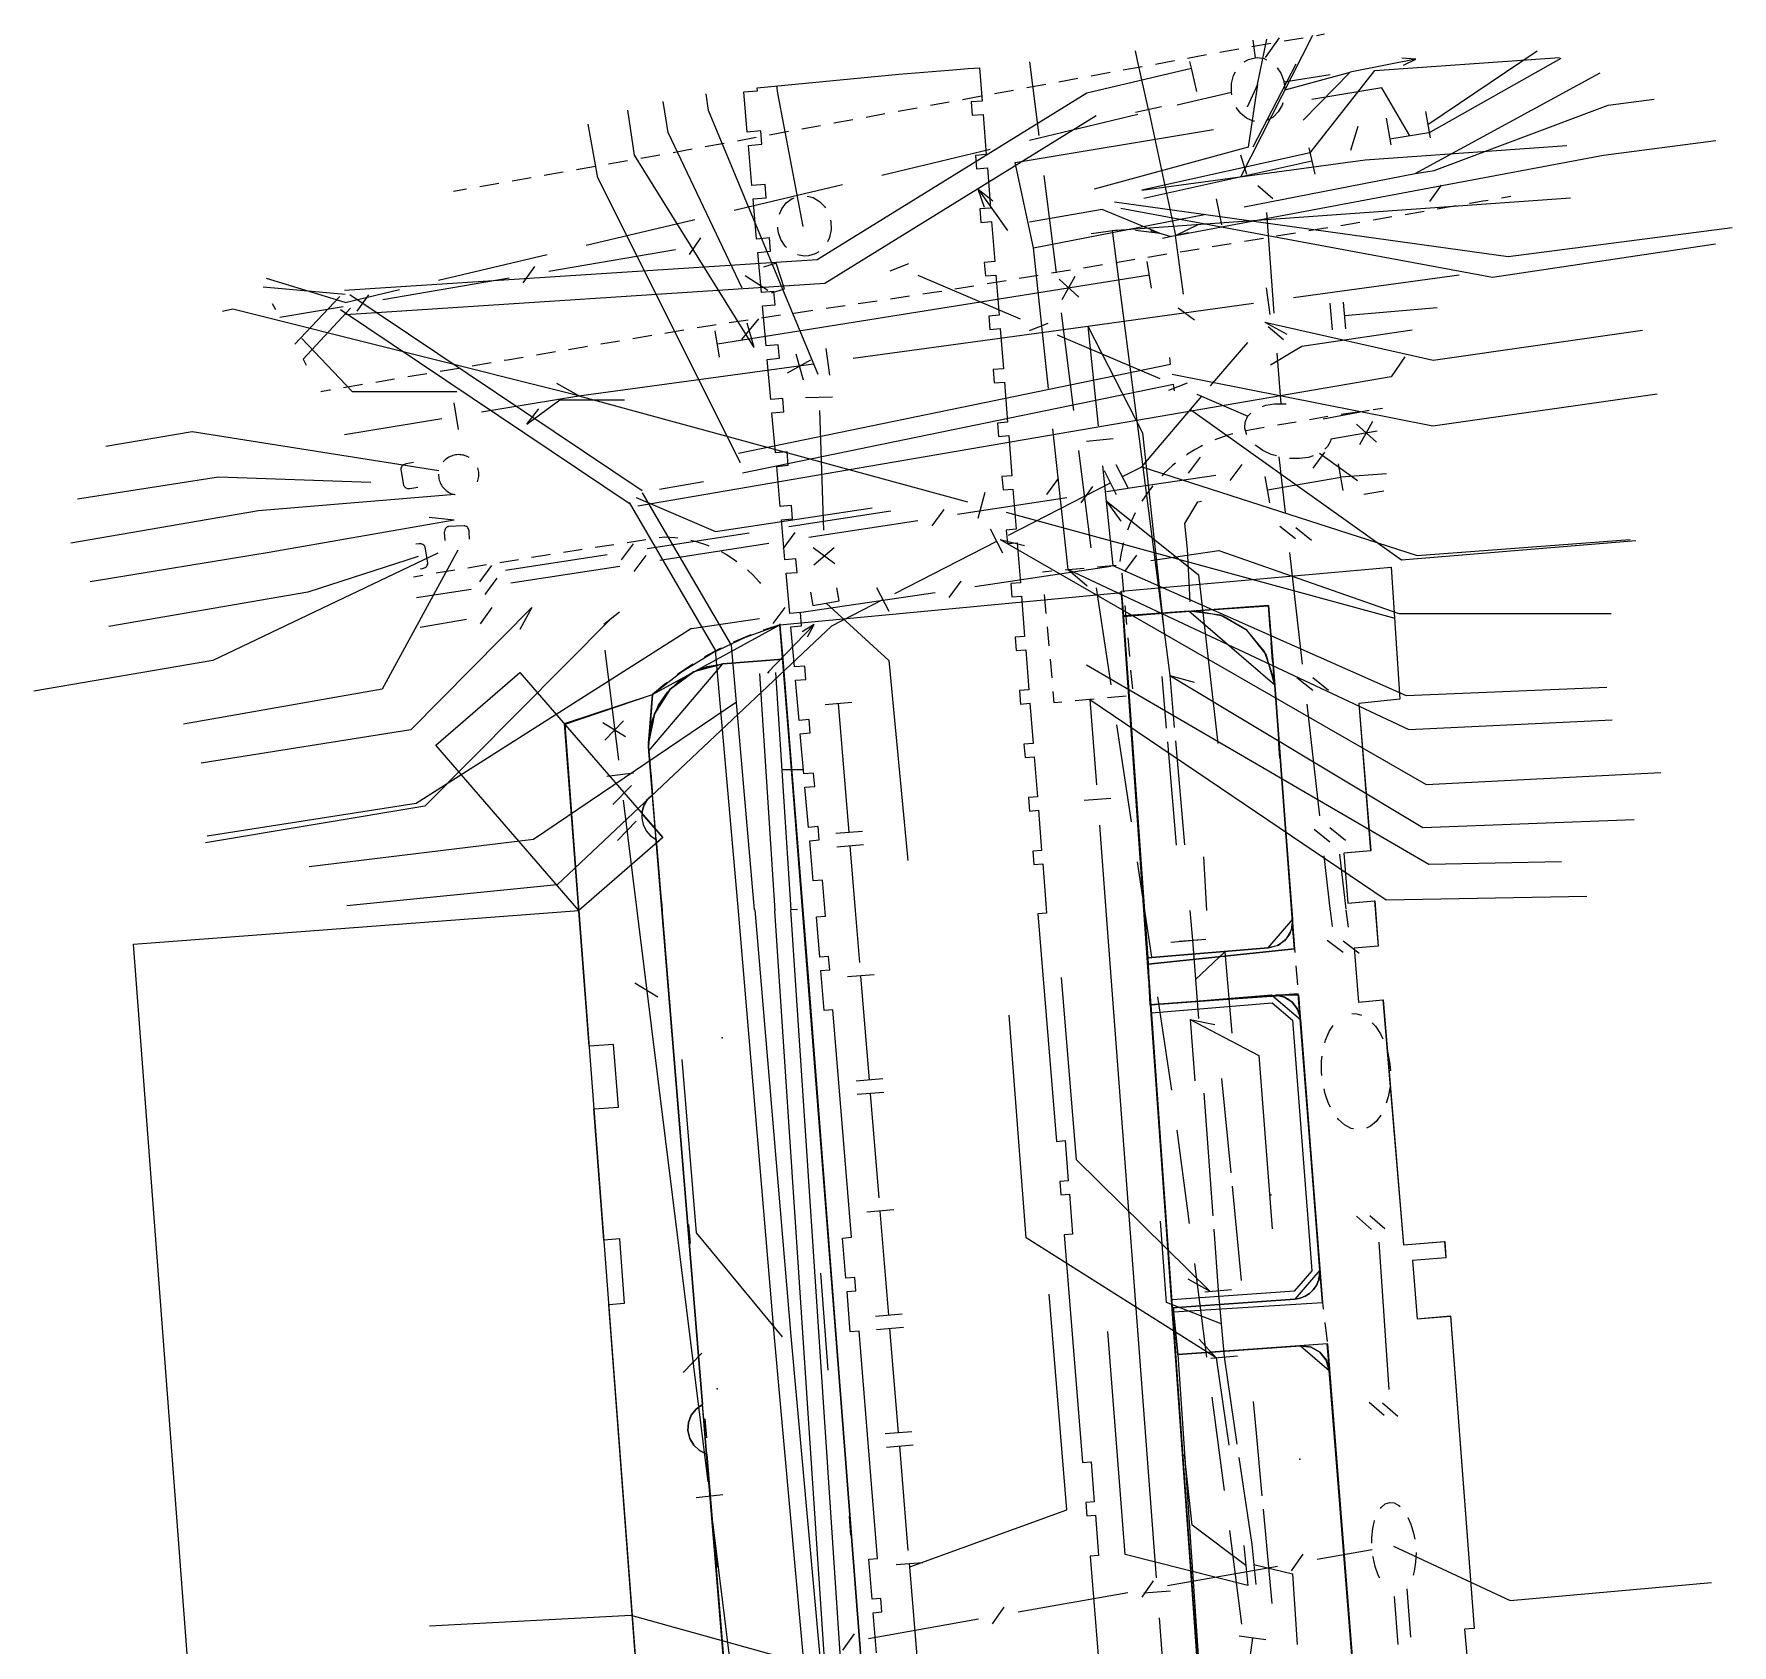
# Model space of a CAD drawing. Header units: metres. Extents: x -3903 to -3714, y 4981 to 6033.
# Drawn here: x -3889.9 to -3826.6, y 5972.6 to 6032.6 of the extents above; entities that cross this region are included whole.
import ezdxf

# ---------------------------------------------------------------- set-up
doc = ezdxf.new("R2010")
doc.units = ezdxf.units.M
for name, color, linetype in [('BOUNDARY', 7, 'Continuous'), ('BUILDING', 7, 'Continuous'), ('CURB', 7, 'Continuous'), ('ELECTR_CABLE', 7, 'Continuous'), ('ELECTR_CABLE_COMM', 7, 'Continuous'), ('GAS', 7, 'Continuous'), ('GRASS', 7, 'Continuous'), ('GROUND', 7, 'Continuous'), ('LAMP', 7, 'Continuous'), ('OVERHEAD_POWER_LINE', 7, 'Continuous'), ('ROAD', 7, 'Continuous'), ('SEWER', 7, 'Continuous'), ('SIDEWALK_PATH', 7, 'Continuous'), ('TREE', 7, 'Continuous'), ('WATER_PIPELINE', 7, 'Continuous')]:
    doc.layers.add(name, color=color, linetype=linetype)

msp = doc.modelspace()

# ---------------------------------------------------------------- linework, layer by layer
at = {"layer": 'BOUNDARY'}
msp.add_lwpolyline([(-3866.733, 5961.903), (-3868.495, 5985.326), (-3867.907, 5985.372), (-3868.088, 5987.765), (-3868.676, 5987.719), (-3869.056, 5992.604), (-3868.136, 5992.676), (-3868.319, 5995.009), (-3869.231, 5994.937), (-3870.128, 6006.941), (-3866.869, 6008.046), (-3862.12, 6010.632), (-3849.397, 6011.843), (-3849.402, 6011.892), (-3839.342, 6012.784), (-3839.025, 6007.867), (-3840.548, 6007.711), (-3840.109, 6002.219), (-3841.11, 6002.136), (-3840.955, 6000.268), (-3839.962, 6000.351), (-3839.83, 5998.666), (-3840.73, 5998.591), (-3840.563, 5996.587), (-3839.656, 5996.663), (-3838.889, 5987.538), (-3837.355, 5987.666), (-3837.304, 5987.061), (-3838.554, 5986.957), (-3838.378, 5984.793), (-3837.138, 5984.888), (-3836.247, 5973.259), (-3836.611, 5973.231), (-3836.316, 5969.905)], dxfattribs=at)
at = {"layer": 'BUILDING'}
for points in [[(-3869.616, 6000), (-3874.942, 6006.149), (-3871.813, 6008.859), (-3866.487, 6002.71)], [(-3869.616, 6000), (-3866.733, 5961.903), (-3883.327, 5960.647), (-3886.21, 5998.744)]]:
    msp.add_lwpolyline(points, close=True, dxfattribs=at)
at = {"layer": 'CURB'}
for points in [[(-3844.531, 6032.174), (-3843.824, 6032.297)], [(-3843.331, 6032.382), (-3842.623, 6032.504)], [(-3842.131, 6032.59), (-3841.826, 6032.643)], [(-3848.128, 6031.524), (-3847.422, 6031.654)], [(-3846.93, 6031.744), (-3846.223, 6031.873)], [(-3845.731, 6031.963), (-3845.451, 6032.015), (-3845.024, 6032.089)], [(-3851.723, 6030.865), (-3851.016, 6030.995)], [(-3850.525, 6031.085), (-3849.818, 6031.214)], [(-3849.326, 6031.304), (-3848.62, 6031.434)], [(-3855.318, 6030.206), (-3854.611, 6030.336)], [(-3854.12, 6030.426), (-3853.413, 6030.555)], [(-3852.921, 6030.645), (-3852.215, 6030.775)], [(-3858.913, 6029.547), (-3858.206, 6029.677)], [(-3857.715, 6029.767), (-3857.008, 6029.896)], [(-3856.516, 6029.986), (-3855.81, 6030.116)], [(-3862.508, 6028.888), (-3861.801, 6029.017)], [(-3861.31, 6029.108), (-3860.603, 6029.237)], [(-3860.111, 6029.327), (-3859.405, 6029.457)], [(-3866.104, 6028.233), (-3865.396, 6028.359)], [(-3864.904, 6028.449), (-3864.198, 6028.578)], [(-3863.706, 6028.668), (-3863, 6028.798)], [(-3869.702, 6027.595), (-3868.995, 6027.72)], [(-3868.503, 6027.808), (-3867.795, 6027.933)], [(-3867.303, 6028.02), (-3866.596, 6028.146)], [(-3873.301, 6026.957), (-3872.594, 6027.082)], [(-3872.101, 6027.169), (-3871.394, 6027.295)], [(-3870.902, 6027.382), (-3870.195, 6027.507)], [(-3874.281, 6026.783), (-3873.793, 6026.869)], [(-3835.726, 6026.446), (-3835.933, 6026.411), (-3836.398, 6026.33), (-3836.43, 6026.325)], [(-3834.882, 6026.592), (-3835.234, 6026.531)], [(-3839.317, 6025.827), (-3840.021, 6025.706)], [(-3838.12, 6026.034), (-3838.824, 6025.912)], [(-3836.923, 6026.24), (-3837.627, 6026.118)], [(-3842.91, 6025.224), (-3843.615, 6025.108)], [(-3841.711, 6025.421), (-3842.416, 6025.305)], [(-3840.513, 6025.621), (-3840.864, 6025.56), (-3841.218, 6025.502)], [(-3846.505, 6024.633), (-3847.21, 6024.517)], [(-3845.306, 6024.83), (-3846.011, 6024.714)], [(-3844.108, 6025.027), (-3844.813, 6024.911)], [(-3850.1, 6024.042), (-3850.805, 6023.926)], [(-3848.901, 6024.239), (-3849.606, 6024.123)], [(-3847.703, 6024.436), (-3848.408, 6024.32)], [(-3853.695, 6023.451), (-3854.4, 6023.335)], [(-3852.496, 6023.648), (-3853.201, 6023.532)], [(-3851.298, 6023.845), (-3852.003, 6023.729)], [(-3858.493, 6022.697), (-3859.2, 6022.593)], [(-3857.292, 6022.875), (-3857.999, 6022.77)], [(-3856.091, 6023.057), (-3856.39, 6023.008), (-3856.797, 6022.948)], [(-3854.893, 6023.254), (-3855.598, 6023.138)], [(-3862.098, 6022.164), (-3862.804, 6022.06)], [(-3860.896, 6022.342), (-3861.603, 6022.237)], [(-3859.695, 6022.519), (-3860.402, 6022.415)], [(-3866.896, 6021.406), (-3867.6, 6021.287)], [(-3865.698, 6021.609), (-3866.403, 6021.49)], [(-3864.5, 6021.809), (-3864.639, 6021.788), (-3865.205, 6021.692)], [(-3863.299, 6021.987), (-3864.006, 6021.882)], [(-3870.488, 6020.798), (-3871.192, 6020.678)], [(-3869.29, 6021.001), (-3869.995, 6020.881)], [(-3868.093, 6021.203), (-3868.797, 6021.084)], [(-3874.08, 6020.189), (-3874.784, 6020.07)], [(-3872.882, 6020.392), (-3873.587, 6020.273)], [(-3871.685, 6020.595), (-3872.269, 6020.496), (-3872.389, 6020.476)], [(-3877.672, 6019.581), (-3878.376, 6019.462)], [(-3876.475, 6019.784), (-3877.179, 6019.664)], [(-3875.277, 6019.987), (-3875.982, 6019.867)], [(-3878.869, 6019.378), (-3878.898, 6019.373), (-3879.222, 6019.319)], [(-3841.701, 6018.392), (-3842.394, 6018.272)], [(-3840.512, 6018.574), (-3841.208, 6018.474)], [(-3839.669, 6018.695), (-3840.015, 6018.646), (-3840.017, 6018.645)], [(-3845.251, 6017.749), (-3845.399, 6017.712), (-3845.918, 6017.528)], [(-3844.072, 6017.982), (-3844.765, 6017.862)], [(-3842.886, 6018.187), (-3843.579, 6018.067)], [(-3846.372, 6017.316), (-3846.44, 6017.284), (-3846.645, 6017.163), (-3846.94, 6016.987), (-3846.977, 6016.96)], [(-3847.378, 6016.661), (-3847.43, 6016.622), (-3847.488, 6016.574), (-3847.66, 6016.415), (-3847.812, 6016.275), (-3847.895, 6016.186)], [(-3848.226, 6015.812), (-3848.391, 6015.605), (-3848.638, 6015.243)], [(-3848.884, 6014.807), (-3849.049, 6014.462), (-3849.065, 6014.421), (-3849.165, 6014.163)], [(-3867.811, 6013.705), (-3867.118, 6013.811)], [(-3866.624, 6013.886), (-3866.414, 6013.918), (-3866.028, 6013.892), (-3865.927, 6013.877)], [(-3871.373, 6013.154), (-3870.88, 6013.235), (-3870.68, 6013.266)], [(-3870.186, 6013.342), (-3869.546, 6013.439), (-3869.493, 6013.448)], [(-3868.999, 6013.523), (-3868.305, 6013.629)], [(-3865.436, 6013.785), (-3865.244, 6013.74), (-3864.856, 6013.612), (-3864.768, 6013.574)], [(-3864.315, 6013.364), (-3864.108, 6013.254), (-3863.896, 6013.122), (-3863.722, 6012.991)], [(-3849.319, 6013.688), (-3849.331, 6013.649), (-3849.424, 6013.239), (-3849.46, 6013)], [(-3874.928, 6012.567), (-3874.236, 6012.681)], [(-3873.743, 6012.763), (-3873.051, 6012.877)], [(-3872.558, 6012.958), (-3871.866, 6013.073)], [(-3863.332, 6012.68), (-3863.122, 6012.485), (-3862.898, 6012.238), (-3862.845, 6012.178), (-3862.844, 6012.177)], [(-3875.768, 6012.428), (-3875.422, 6012.485)], [(-3849.397, 6011.843), (-3845.661, 5959.184), (-3842.419, 5956.406), (-3841.919, 5956.445)], [(-3844.257, 6011.328), (-3844.963, 6011.276)], [(-3862.12, 6010.632), (-3858.438, 5963.627), (-3861.197, 5960.402), (-3883.135, 5958.7)], [(-3862.126, 6010.672), (-3862.12, 6010.632), (-3862.694, 6010.452), (-3862.75, 6010.432)], [(-3848.415, 5998.227), (-3843.927, 5998.6), (-3843.013, 5999.673), (-3843.683, 6008.388), (-3846.885, 6011.143), (-3849.319, 6010.971)], [(-3845.462, 6011.239), (-3846.168, 6011.187)], [(-3843.853, 6010.487), (-3843.906, 6011.193)], [(-3863.219, 6010.259), (-3863.262, 6010.243), (-3863.821, 6010.007), (-3863.864, 6009.985)], [(-3864.315, 6009.768), (-3864.368, 6009.742), (-3864.902, 6009.452), (-3864.931, 6009.434)], [(-3843.762, 6009.283), (-3843.815, 6009.978), (-3843.815, 6009.988)], [(-3863.245, 5960.243), (-3863.245, 5960.243), (-3863.806, 5967.067), (-3863.941, 5968.702), (-3864.85, 5979.75), (-3865.002, 5981.6), (-3866.734, 6002.637), (-3866.872, 6004.319), (-3867.006, 6005.945), (-3864.25, 6009.182), (-3862.02, 6009.357)], [(-3865.358, 6009.174), (-3865.421, 6009.135), (-3865.923, 6008.795), (-3865.94, 6008.782)], [(-3866.339, 6008.481), (-3866.406, 6008.431), (-3866.869, 6008.046), (-3866.87, 6008.031)], [(-3866.91, 6007.532), (-3866.966, 6006.833)], [(-3843.489, 6005.669), (-3843.543, 6006.375)], [(-3866.934, 6005.138), (-3866.876, 6004.439)], [(-3866.532, 6000.349), (-3866.503, 6000)], [(-3842.996, 5999.146), (-3842.952, 5998.563), (-3842.941, 5998.436)], [(-3842.897, 5997.938), (-3842.835, 5997.228)], [(-3848.295, 5996.481), (-3843.805, 5996.854), (-3842.725, 5995.934), (-3842.007, 5986.597), (-3842.932, 5985.523), (-3847.489, 5985.194)], [(-3848.27, 5996.182), (-3843.78, 5996.555), (-3843.024, 5995.911), (-3842.306, 5986.574), (-3842.954, 5985.822), (-3847.511, 5985.493)], [(-3865.521, 5988.301), (-3865.461, 5987.593)], [(-3842.035, 5987.061), (-3841.979, 5986.351)], [(-3841.94, 5985.852), (-3841.905, 5985.397), (-3841.874, 5985.143)], [(-3847.345, 5983.928), (-3847.412, 5984.638)], [(-3841.813, 5984.647), (-3841.727, 5983.94)], [(-3847.3, 5983.453), (-3842.723, 5983.784), (-3841.654, 5982.866), (-3839.57, 5956.644)], [(-3864.917, 5981.068), (-3864.859, 5980.361)], [(-3841.513, 5981.023), (-3841.462, 5980.312)], [(-3859.476, 5976.731), (-3859.532, 5977.439)], [(-3864.516, 5976.247), (-3864.457, 5975.54)]]:
    msp.add_lwpolyline(points, dxfattribs=at)
at = {"layer": 'ELECTR_CABLE'}
for points in [[(-3844.953, 6027.321), (-3842.265, 6032.604)], [(-3846.79, 6031.373), (-3846.848, 6031.617)], [(-3842.36, 6028.21), (-3839.95, 6031.28), (-3833.071, 6031.768)], [(-3837.978, 6029.265), (-3833.908, 6032.009)], [(-3837.936, 6028.964), (-3833.009, 6031.744)], [(-3850.68, 6030.448), (-3846.79, 6031.373)], [(-3846.582, 6030.498), (-3846.79, 6031.373)], [(-3843.344, 6030.861), (-3841.615, 6031.129)], [(-3860.728, 6024.246), (-3850.68, 6030.448)], [(-3844.328, 6030.765), (-3844.671, 6028.432), (-3850.407, 6026.86)], [(-3847.319, 6029.998), (-3845.297, 6030.477)], [(-3844.328, 6030.765), (-3844.706, 6029.911)], [(-3838.645, 6028.845), (-3839.695, 6030.64), (-3842.304, 6030.208)], [(-3852.823, 6028.693), (-3848.779, 6029.652)], [(-3838.064, 6029.758), (-3837.892, 6028.773)], [(-3863.589, 6016.667), (-3868.905, 6027.282), (-3869.263, 6029.289)], [(-3860.446, 6023.363), (-3850.331, 6029.606)], [(-3840.845, 6028.315), (-3840.571, 6029.208)], [(-3839.526, 6029.503), (-3839.354, 6028.517)], [(-3858.327, 6027.387), (-3854.283, 6028.346)], [(-3848.63, 6026.82), (-3840.311, 6027.958), (-3832.805, 6028.49)], [(-3842.408, 6028.398), (-3842.192, 6027.422)], [(-3837.936, 6028.964), (-3839.39, 6028.72)], [(-3842.36, 6028.21), (-3848.63, 6026.82)], [(-3842.3, 6027.91), (-3848.56, 6026.52)], [(-3863.831, 6026.082), (-3859.786, 6027.041)], [(-3854.75, 6026.878), (-3854.509, 6026.191)], [(-3854.75, 6026.878), (-3854.182, 6026.422)], [(-3854.75, 6026.878), (-3853.645, 6025.317)], [(-3849.74, 6025.32), (-3840.512, 6025.978), (-3832.659, 6026.534)], [(-3847.95, 6025.214), (-3850.119, 6026.105), (-3852.821, 6025.628)], [(-3849.66, 6026.39), (-3834.986, 6024.353), (-3826.645, 6025.431)], [(-3849.42, 6026.16), (-3835.576, 6023.579), (-3827.259, 6024.83)], [(-3869.334, 6024.777), (-3865.29, 6025.736)], [(-3850.526, 6025.216), (-3849.534, 6025.344)], [(-3849.74, 6025.32), (-3847.59, 6008.75)], [(-3847.95, 6025.214), (-3848.877, 6025.324)], [(-3848.309, 6025.322), (-3847.591, 6025.106)], [(-3878.349, 6023.095), (-3860.728, 6024.246)], [(-3874.838, 6023.472), (-3870.794, 6024.431)], [(-3848.273, 6023.177), (-3848.431, 6024.165)], [(-3878.32, 6022.646), (-3881.247, 6023.536)], [(-3878.291, 6022.197), (-3860.446, 6023.363)], [(-3864.45, 6021.098), (-3848.352, 6023.671)], [(-3851.72, 6023.511), (-3850.977, 6022.841)], [(-3851.128, 6023.608), (-3851.619, 6022.737)], [(-3881.373, 6023.224), (-3878.32, 6022.947)], [(-3878.523, 6022.868), (-3880.195, 6021.084)], [(-3878.32, 6022.646), (-3876.298, 6023.126)], [(-3867.254, 6015.622), (-3878.146, 6022.927)], [(-3880.903, 6022.371), (-3881.024, 6022.589)], [(-3878.117, 6022.424), (-3879.89, 6020.532)], [(-3867.704, 6015.128), (-3878.494, 6022.365)], [(-3864.371, 6020.604), (-3864.529, 6021.592)], [(-3843.841, 6020.321), (-3842.671, 6021.019), (-3838.564, 6021.62)], [(-3879.932, 6021.303), (-3878.057, 6019.328)], [(-3879.89, 6020.532), (-3879.769, 6020.313)], [(-3863.665, 6017.034), (-3847.563, 6020.345)], [(-3847.563, 6020.345), (-3847.598, 6020.593)], [(-3838.841, 6020.623), (-3839.342, 6019.867)], [(-3839.342, 6019.867), (-3867.418, 6015.051)], [(-3863.513, 6016.3), (-3847.459, 6019.601)], [(-3847.511, 6019.973), (-3837.789, 6018.05), (-3829.434, 6019.236)], [(-3847.424, 6019.353), (-3847.459, 6019.601)], [(-3878.057, 6019.328), (-3874.158, 6019.328)], [(-3871.552, 6018.107), (-3870.326, 6019.011)], [(-3870.326, 6019.011), (-3867.91, 6019.011)], [(-3871.552, 6018.107), (-3871.107, 6018.683)], [(-3841.14, 6015.642), (-3841.31, 6016.628)], [(-3866.602, 6015.691), (-3864.964, 6015.968)], [(-3843.868, 6015.174), (-3844.038, 6016.16)], [(-3843.953, 6015.667), (-3841.225, 6016.135)], [(-3839.524, 6016.258), (-3841.225, 6016.135)], [(-3863.662, 5999.974), (-3864.516, 6009.692), (-3867.72, 6015.193)], [(-3867.479, 6015.375), (-3864.522, 6014.115), (-3858.685, 6014.998)], [(-3863.064, 6000.026), (-3863.93, 6009.878), (-3867.238, 6015.557)], [(-3846.831, 6011.489), (-3846.936, 6013.457), (-3847.033, 6014.414), (-3846.545, 6015.217), (-3846.417, 6015.239)], [(-3862.883, 6008.828), (-3862.31, 5999.981)], [(-3862.285, 6008.866), (-3861.711, 6000.019)], [(-3847.59, 6008.75), (-3838.162, 6003.084), (-3830.289, 6003.385)], [(-3847.59, 6008.75), (-3846.69, 6008.501)], [(-3847.59, 6008.75), (-3847.425, 6006.812)], [(-3847.89, 6008.71), (-3847.726, 6006.782)], [(-3863.743, 6007.755), (-3871.306, 6002.645), (-3879.655, 6001.625)], [(-3847.683, 6006.283), (-3847.354, 6002.427)], [(-3847.382, 6006.313), (-3847.052, 6002.437)], [(-3862.015, 6005.253), (-3861.265, 6005.253)], [(-3846.218, 6000), (-3846.325, 6001.998)], [(-3863.674, 5999.974), (-3862.334, 5984.091), (-3860.396, 5962.666)], [(-3863.052, 6000.026), (-3861.712, 5984.145), (-3859.774, 5962.724)], [(-3860.29, 5969.486), (-3862.31, 5999.98)], [(-3861.462, 6000.036), (-3861.711, 6000.02)], [(-3859.692, 5969.526), (-3861.711, 6000.02)], [(-3846.845, 6000), (-3846.75, 5998.89)], [(-3847.549, 5998.822), (-3846.551, 5998.898)], [(-3847.249, 5998.852), (-3846.251, 5998.928)], [(-3846.75, 5998.89), (-3846.53, 5995.97)], [(-3846.64, 5997.43), (-3845.547, 5998.452), (-3845.286, 5995.429)], [(-3846.09, 5985.81), (-3851.065, 5990.705), (-3851.624, 5997.497)], [(-3845.87, 5983.34), (-3852.944, 5987.799), (-3853.582, 5996.1)], [(-3846.83, 5995.94), (-3844.271, 5994.6), (-3843.774, 5988.137)], [(-3846.83, 5995.94), (-3845.917, 5995.744)], [(-3846.83, 5995.94), (-3846.663, 5993.657)], [(-3862.023, 5984.118), (-3865.226, 5987.995), (-3865.757, 5994.448)], [(-3845.309, 5990.223), (-3845.652, 5993.734)], [(-3846.327, 5993.188), (-3845.993, 5988.622)], [(-3844.917, 5986.214), (-3845.26, 5989.725)], [(-3845.68, 5984.605), (-3847.719, 5985.401), (-3847.94, 5988.428)], [(-3845.957, 5988.123), (-3845.79, 5985.84)], [(-3860.605, 5986.483), (-3860.338, 5982.87)], [(-3846.09, 5985.81), (-3846.907, 5986.263)], [(-3846.288, 5985.796), (-3845.292, 5985.884)], [(-3845.79, 5985.84), (-3845.57, 5983.37)], [(-3844.68, 5974.86), (-3849.261, 5976.015), (-3849.899, 5984.316)], [(-3845.87, 5983.34), (-3846.498, 5984.031)], [(-3846.068, 5983.326), (-3845.072, 5983.414)], [(-3845.87, 5983.34), (-3845.391, 5980.087)], [(-3845.57, 5983.37), (-3845.091, 5980.122)], [(-3844.147, 5978.194), (-3844.374, 5980.666), (-3844.476, 5981.707)], [(-3844.76, 5975.6), (-3846.76, 5977.1), (-3847.044, 5979.729)], [(-3845.019, 5979.628), (-3844.54, 5976.38)], [(-3843.779, 5974.183), (-3844.102, 5977.696)], [(-3844.84, 5976.34), (-3844.68, 5974.86)], [(-3844.54, 5976.38), (-3844.39, 5974.89)], [(-3844.465, 5975.635), (-3843.019, 5975.291), (-3842.849, 5972.652)], [(-3845.005, 5972.978), (-3844.015, 5972.842)], [(-3844.51, 5972.91), (-3844.76, 5971.08)]]:
    msp.add_lwpolyline(points, dxfattribs=at)
at = {"layer": 'ELECTR_CABLE_COMM'}
for points in [[(-3844.497, 6032.406), (-3844.415, 6031.759)], [(-3844.328, 6030.765), (-3843.973, 6032.452)], [(-3844.026, 6031.772), (-3843.511, 6032.493)], [(-3852.827, 6031.607), (-3852.479, 6028.859)], [(-3848.795, 6031.66), (-3848.875, 6032.017)], [(-3848.385, 6029.824), (-3848.795, 6031.66)], [(-3844.82, 6031.601), (-3844.665, 6031.695), (-3844.415, 6031.759)], [(-3844.489, 6028.435), (-3842.889, 6031.532)], [(-3844.415, 6031.759), (-3844.336, 6031.762), (-3844.079, 6031.723), (-3843.988, 6031.678)], [(-3845.279, 6030.379), (-3845.297, 6030.477), (-3845.3, 6030.496), (-3845.291, 6030.803), (-3845.216, 6031.095), (-3845.144, 6031.23)], [(-3843.597, 6031.378), (-3843.459, 6031.177), (-3843.349, 6030.894), (-3843.344, 6030.861), (-3843.302, 6030.588), (-3843.304, 6030.564)], [(-3861.25, 6025.47), (-3862.195, 6030.444), (-3862.233, 6030.712)], [(-3847.897, 6029.933), (-3848.873, 6029.715)], [(-3848.385, 6029.824), (-3847.38, 6025.14)], [(-3844.44, 6029.392), (-3844.488, 6029.397), (-3844.734, 6029.503), (-3844.951, 6029.679), (-3845.12, 6029.908)], [(-3843.383, 6030.073), (-3843.407, 6029.994), (-3843.551, 6029.744), (-3843.746, 6029.549), (-3843.95, 6029.436)], [(-3847.38, 6025.14), (-3831.44, 6028.127), (-3827.243, 6028.679)], [(-3844.72, 6027.412), (-3844.947, 6028.126)], [(-3852.291, 6027.371), (-3851.832, 6023.74)], [(-3862.133, 6025.934), (-3862.053, 6026.126), (-3861.882, 6026.349), (-3861.662, 6026.511), (-3861.594, 6026.536)], [(-3861.107, 6026.604), (-3860.884, 6026.547), (-3860.646, 6026.405), (-3860.447, 6026.199), (-3860.427, 6026.164)], [(-3843.751, 6026.5), (-3844.319, 6026.989)], [(-3837.907, 6026.405), (-3837.469, 6027.013)], [(-3843.7, 6022.243), (-3843.979, 6025.997)], [(-3861.881, 6024.693), (-3861.929, 6024.738), (-3862.087, 6024.984), (-3862.182, 6025.267), (-3862.198, 6025.444)], [(-3860.235, 6025.706), (-3860.22, 6025.656), (-3860.209, 6025.357), (-3860.267, 6025.067), (-3860.349, 6024.898)], [(-3847.869, 6025.035), (-3846.891, 6025.245)], [(-3847.38, 6025.14), (-3846.541, 6025.552)], [(-3870.728, 6023.807), (-3866.016, 6024.612)], [(-3865.494, 6024.432), (-3865.061, 6025.044)], [(-3847.079, 6022.951), (-3847.38, 6025.14)], [(-3871.683, 6023.375), (-3871.25, 6023.987)], [(-3861.058, 6024.374), (-3861.212, 6024.367), (-3861.47, 6024.417)], [(-3860.676, 6024.531), (-3860.802, 6024.448), (-3861.058, 6024.374)], [(-3858.018, 6023.817), (-3857.322, 6024.096)], [(-3876.917, 6022.75), (-3872.206, 6023.555)], [(-3856.98, 6023.662), (-3853.164, 6022.031)], [(-3877.873, 6022.318), (-3877.44, 6022.93)], [(-3880.751, 6022.095), (-3878.396, 6022.497)], [(-3851.643, 6022.252), (-3851.184, 6018.621)], [(-3846.679, 6021.981), (-3847.276, 6022.434)], [(-3852.822, 6021.597), (-3852.127, 6021.876)], [(-3851.785, 6021.441), (-3847.969, 6019.81)], [(-3843.36, 6021.251), (-3843.928, 6021.74)], [(-3843.449, 6018.871), (-3843.588, 6020.748)], [(-3847.627, 6019.376), (-3846.932, 6019.655)], [(-3846.59, 6019.221), (-3844.682, 6018.405)], [(-3844.141, 6018.768), (-3844.013, 6018.814), (-3843.687, 6018.868), (-3843.449, 6018.871), (-3843.337, 6018.872), (-3843.26, 6018.862)], [(-3844.725, 6017.713), (-3844.739, 6017.736), (-3844.803, 6017.963), (-3844.789, 6018.185), (-3844.696, 6018.39), (-3844.682, 6018.405), (-3844.571, 6018.525)], [(-3841.881, 6018.309), (-3840.161, 6018.629)], [(-3841.592, 6017.567), (-3839.866, 6017.858)], [(-3840.638, 6018.108), (-3839.889, 6017.444)], [(-3840.046, 6018.209), (-3840.53, 6017.334)], [(-3850.995, 6017.133), (-3850.535, 6013.502)], [(-3843.619, 6016.929), (-3843.812, 6016.986), (-3844.124, 6017.13), (-3844.391, 6017.309), (-3844.411, 6017.328)], [(-3841.827, 6017.072), (-3842.266, 6016.465)], [(-3842.013, 6017.035), (-3840.598, 6016.006)], [(-3841.592, 6017.551), (-3841.611, 6017.477), (-3841.717, 6017.275), (-3841.819, 6017.176)], [(-3846.466, 6016.886), (-3846.914, 6016.285)], [(-3844.912, 6016.609), (-3845.359, 6016.008)], [(-3843.287, 6014.815), (-3843.522, 6016.893)], [(-3842.248, 6016.93), (-3842.43, 6016.872), (-3842.761, 6016.826), (-3843.113, 6016.831), (-3843.129, 6016.833)], [(-3851.75, 6016.091), (-3852.193, 6015.487)], [(-3850.468, 6015.783), (-3850.911, 6015.178)], [(-3845.878, 6016.199), (-3848.761, 6015.777), (-3849.948, 6015.594)], [(-3851.431, 6015.366), (-3855.498, 6014.741)], [(-3840.361, 6015.506), (-3839.621, 6015.623)], [(-3857.993, 6014.864), (-3861.789, 6014.28)], [(-3856.981, 6014.513), (-3861.048, 6013.888)], [(-3856.018, 6014.929), (-3856.461, 6014.325)], [(-3863.272, 6014.052), (-3867.069, 6013.469)], [(-3861.568, 6014.076), (-3862.011, 6013.472)], [(-3842.909, 6013.836), (-3843.495, 6014.303)], [(-3842.317, 6013.776), (-3842.903, 6014.243)], [(-3868.551, 6013.241), (-3872.348, 6012.657)], [(-3867.588, 6013.657), (-3868.032, 6013.052)], [(-3867.118, 6013.223), (-3867.561, 6012.619)], [(-3862.531, 6013.66), (-3866.598, 6013.035)], [(-3849.268, 6012.624), (-3848.822, 6013.226)], [(-3848.303, 6013.035), (-3845.77, 6013.41)], [(-3845.77, 6013.41), (-3839.054, 6011.057), (-3831.147, 6011.057)], [(-3842.647, 6009.169), (-3843.118, 6013.325)], [(-3872.868, 6012.845), (-3873.311, 6012.241)], [(-3868.08, 6012.807), (-3872.148, 6012.182)], [(-3854.853, 6012.065), (-3849.787, 6012.815)], [(-3873.63, 6011.954), (-3875.664, 6011.642)], [(-3872.667, 6012.37), (-3873.111, 6011.766)], [(-3855.818, 6011.654), (-3855.372, 6012.256)], [(-3850.34, 6012.015), (-3849.796, 6008.396)], [(-3871.36, 6011.28), (-3875.873, 6006.727), (-3883.688, 6005.478)], [(-3873.273, 6010.672), (-3872.843, 6011.287)], [(-3871.36, 6011.28), (-3871.816, 6010.465)], [(-3862.368, 6010.684), (-3861.922, 6011.286)], [(-3861.403, 6011.095), (-3856.337, 6011.845)], [(-3868.39, 6010.89), (-3875.357, 6003.887), (-3883.521, 6002.511)], [(-3875.52, 6010.544), (-3873.797, 6010.849)], [(-3868.687, 6010.662), (-3868.093, 6011.118)], [(-3865.42, 6010.5), (-3862.887, 6010.875)], [(-3865.42, 6010.5), (-3875.679, 6003.983), (-3883.456, 6002.766)], [(-3842.269, 6008.19), (-3842.855, 6008.657)], [(-3841.683, 6008.19), (-3842.27, 6008.657)], [(-3842.006, 6003.523), (-3842.478, 6007.679)], [(-3849.574, 6006.912), (-3849.03, 6003.293)], [(-3841.05, 6002.605), (-3841.636, 6003.071)], [(-3841.629, 6002.544), (-3842.215, 6003.011)], [(-3848.807, 6001.81), (-3848.536, 6000)], [(-3841.602, 5999.955), (-3841.837, 6002.033)], [(-3841.026, 6000.045), (-3841.258, 6002.093)], [(-3848.536, 6000), (-3848.275, 5998.263)], [(-3841.528, 5999.398), (-3841.607, 5999.995)], [(-3840.937, 5999.369), (-3841.021, 6000.005)], [(-3841.132, 5998.426), (-3841.727, 5998.882)], [(-3840.541, 5998.398), (-3841.136, 5998.854)], [(-3848.052, 5996.779), (-3847.53, 5993.304)], [(-3840.806, 5996.162), (-3840.626, 5996.153), (-3840.453, 5996.096)], [(-3841.817, 5995.062), (-3841.79, 5995.164), (-3841.653, 5995.491), (-3841.511, 5995.713)], [(-3840.048, 5995.814), (-3839.929, 5995.688), (-3839.739, 5995.399), (-3839.653, 5995.212)], [(-3841.926, 5993.85), (-3841.94, 5993.981), (-3841.936, 5994.395), (-3841.914, 5994.572)], [(-3839.485, 5994.742), (-3839.465, 5994.678), (-3839.392, 5994.272), (-3839.376, 5994.028)], [(-3841.609, 5992.676), (-3841.675, 5992.802), (-3841.806, 5993.17), (-3841.848, 5993.357)], [(-3839.382, 5993.529), (-3839.386, 5993.446), (-3839.453, 5993.056), (-3839.527, 5992.821)], [(-3839.734, 5992.368), (-3839.902, 5992.143), (-3840.115, 5991.961), (-3840.264, 5991.893)], [(-3847.331, 5991.817), (-3846.874, 5988.333)], [(-3840.75, 5991.86), (-3840.84, 5991.878), (-3841.08, 5992.008), (-3841.305, 5992.21), (-3841.339, 5992.256)], [(-3840.643, 5988.611), (-3840.078, 5988.118)], [(-3840.143, 5988.639), (-3839.578, 5988.146)], [(-3839.81, 5987.644), (-3839.434, 5982.16)], [(-3846.679, 5986.846), (-3846.222, 5983.362)], [(-3846.027, 5981.875), (-3845.57, 5978.391)], [(-3840.168, 5981.687), (-3839.603, 5981.194)], [(-3839.665, 5981.658), (-3839.1, 5981.165)], [(-3839.746, 5977.728), (-3839.724, 5977.762), (-3839.567, 5977.894), (-3839.396, 5977.95)], [(-3839.396, 5977.95), (-3839.234, 5977.931), (-3839.057, 5977.836), (-3839.013, 5977.792)], [(-3840.065, 5976.438), (-3840.067, 5976.636), (-3840.033, 5976.983), (-3839.965, 5977.281)], [(-3838.719, 5977.392), (-3838.608, 5977.141), (-3838.51, 5976.809), (-3838.469, 5976.582)], [(-3845.375, 5976.903), (-3844.918, 5973.419)], [(-3843.055, 5975.402), (-3842.626, 5976.016)], [(-3842.102, 5975.839), (-3840.054, 5976.201)], [(-3839.769, 5975.132), (-3839.827, 5975.244), (-3839.94, 5975.559), (-3840.019, 5975.907), (-3840.023, 5975.941)], [(-3839.255, 5976.325), (-3834.91, 5974.3), (-3827.408, 5974.973)], [(-3838.42, 5976.084), (-3838.433, 5975.726), (-3838.484, 5975.393), (-3838.529, 5975.243)], [(-3847.675, 5974.855), (-3843.579, 5975.578)], [(-3853.247, 5973.87), (-3849.152, 5974.593)], [(-3848.628, 5974.417), (-3848.198, 5975.031)], [(-3838.759, 5974.737), (-3838.621, 5972.927)], [(-3854.201, 5973.432), (-3853.771, 5974.046)], [(-3839.238, 5974.451), (-3839.102, 5972.661)], [(-3862.345, 5972.262), (-3867.658, 5973.743), (-3875.172, 5973.344)], [(-3858.82, 5972.885), (-3854.724, 5973.609)], [(-3859.773, 5972.447), (-3859.344, 5973.061)]]:
    msp.add_lwpolyline(points, dxfattribs=at)
at = {"layer": 'GAS'}
for points in [[(-3860.696, 6019.965), (-3864.776, 6029.791), (-3864.868, 6030.417)], [(-3863.081, 6020.971), (-3867.541, 6028.131), (-3867.786, 6029.804)], [(-3863.529, 6023.171), (-3866.287, 6028.979), (-3866.475, 6030.133)], [(-3862.429, 6023.001), (-3861.954, 6023.155), (-3862.261, 6024.106), (-3862.737, 6023.953)], [(-3862.573, 6023.087), (-3863.411, 6023.635)], [(-3841.038, 6021.659), (-3841.122, 6022.656)], [(-3862.916, 6022.034), (-3863.554, 6021.263)], [(-3841.536, 6021.617), (-3841.62, 6022.613)], [(-3841.08, 6022.157), (-3837.628, 6022.451)], [(-3863.081, 6020.971), (-3863.345, 6021.867)], [(-3844.05, 6021.905), (-3837.781, 6020.492), (-3829.982, 6021.607)], [(-3844.05, 6021.905), (-3843.227, 6021.463)], [(-3846.071, 6019.533), (-3844.687, 6021.156)], [(-3860.979, 6020.492), (-3861.856, 6020.013)], [(-3861.533, 6020.724), (-3861.257, 6019.762)], [(-3861.166, 6019.097), (-3860.167, 6019.131)], [(-3849.359, 6016.155), (-3848.637, 6016.526), (-3846.396, 6019.153)], [(-3860.649, 6018.614), (-3860.496, 6014.164)], [(-3846.821, 6018.655), (-3838.963, 6013.054), (-3830.232, 6013.771)], [(-3849.576, 6015.482), (-3850.032, 6016.371)], [(-3849.131, 6015.71), (-3849.588, 6016.6)], [(-3848.637, 6016.526), (-3838.378, 6013.214), (-3830.444, 6013.816)], [(-3853.599, 6013.979), (-3849.804, 6015.927)], [(-3853.815, 6013.305), (-3854.272, 6014.195)], [(-3853.908, 6013.82), (-3838.046, 6004.693), (-3829.297, 6005.132)], [(-3853.908, 6013.82), (-3853.004, 6013.587)], [(-3860.077, 6012.907), (-3860.881, 6013.502)], [(-3860.099, 6013.507), (-3860.856, 6012.853)], [(-3857.838, 6011.802), (-3854.043, 6013.75)], [(-3860.98, 6011.847), (-3860.895, 6011.354), (-3859.91, 6011.524), (-3859.995, 6012.017)], [(-3858.054, 6011.129), (-3858.511, 6012.019)], [(-3860.402, 6011.439), (-3858.065, 6009.304), (-3857.355, 6001.855)], [(-3860.18, 6010.6), (-3858.283, 6011.574)], [(-3860.18, 6010.6), (-3870.421, 6000.949), (-3878.255, 6000.175)], [(-3859.442, 6007.742), (-3860.439, 6007.66)], [(-3859.544, 6002.899), (-3859.941, 6007.701)], [(-3859.046, 6002.94), (-3860.043, 6002.858)], [(-3859.005, 6002.442), (-3860.001, 6002.36)], [(-3859.305, 6000), (-3859.503, 6002.401)], [(-3859.145, 5998.059), (-3859.305, 6000)], [(-3858.605, 5997.602), (-3859.602, 5997.52)], [(-3858.783, 5993.679), (-3859.104, 5997.561)], [(-3858.285, 5993.72), (-3859.281, 5993.638)], [(-3858.244, 5993.222), (-3859.24, 5993.14)], [(-3858.421, 5989.299), (-3858.742, 5993.181)], [(-3857.882, 5988.842), (-3858.879, 5988.76)], [(-3858.06, 5984.919), (-3858.38, 5988.801)], [(-3857.286, 5975.552), (-3851.427, 5977.67), (-3852.086, 5985.706)], [(-3857.561, 5984.96), (-3858.558, 5984.878)], [(-3857.52, 5984.462), (-3858.517, 5984.38)], [(-3857.698, 5980.539), (-3858.019, 5984.421)], [(-3857.2, 5980.58), (-3858.196, 5980.498)], [(-3857.159, 5980.082), (-3858.155, 5980)], [(-3857.336, 5976.159), (-3857.657, 5980.041)], [(-3856.797, 5975.702), (-3857.794, 5975.62)], [(-3856.975, 5971.779), (-3857.286, 5975.552), (-3857.295, 5975.661)]]:
    msp.add_lwpolyline(points, dxfattribs=at)
at = {"layer": 'GRASS'}
for points in [[(-3848.415, 5998.227), (-3843.927, 5998.6), (-3843.547, 5998.71), (-3843.248, 5998.948), (-3843.061, 5999.281), (-3843.013, 5999.673), (-3843.683, 6008.388), (-3844.007, 6009.528), (-3844.717, 6010.425), (-3845.71, 6010.993), (-3846.885, 6011.143), (-3849.316, 6010.935)], [(-3858.438, 5963.627), (-3858.45, 5963.043), (-3858.572, 5962.478), (-3858.801, 5961.946), (-3859.131, 5961.464), (-3863.313, 5961.073), (-3867.001, 6005.931), (-3866.995, 6006.525), (-3866.873, 6007.101), (-3866.642, 6007.642), (-3866.305, 6008.131), (-3865.878, 6008.544), (-3865.383, 6008.863), (-3864.835, 6009.078), (-3864.25, 6009.182), (-3862.02, 6009.357)], [(-3866.869, 6004.322), (-3867.051, 6004.145), (-3867.18, 6003.932), (-3867.254, 6003.694), (-3867.265, 6003.441), (-3867.212, 6003.193), (-3867.101, 6002.969), (-3866.938, 6002.78), (-3866.73, 6002.636), (-3866.823, 6003.742)], [(-3842.737, 5996.03), (-3842.823, 5996.295), (-3842.975, 5996.522), (-3843.182, 5996.699), (-3843.435, 5996.815), (-3848.295, 5996.481), (-3847.5, 5985.193), (-3842.932, 5985.523), (-3842.737, 5985.557), (-3842.554, 5985.627), (-3842.389, 5985.732), (-3842.246, 5985.869), (-3842.132, 5986.031), (-3842.054, 5986.21), (-3842.011, 5986.401), (-3842.007, 5986.599), (-3841.96, 5986.109)], [(-3841.654, 5982.866), (-3841.763, 5983.246), (-3842, 5983.545), (-3842.331, 5983.734), (-3842.723, 5983.784), (-3847.3, 5983.453), (-3845.661, 5959.184), (-3845.56, 5958.597), (-3845.348, 5958.047), (-3845.032, 5957.548), (-3844.62, 5957.118), (-3844.132, 5956.777), (-3843.591, 5956.541), (-3843.015, 5956.416), (-3842.419, 5956.406), (-3839.57, 5956.644)], [(-3865.001, 5981.6), (-3865.246, 5981.428), (-3865.426, 5981.196), (-3865.531, 5980.922), (-3865.551, 5980.623), (-3865.483, 5980.332), (-3865.334, 5980.079), (-3865.119, 5979.879), (-3864.849, 5979.749), (-3864.948, 5980.919)]]:
    msp.add_lwpolyline(points, close=True, dxfattribs=at)
at = {"layer": 'GROUND'}
msp.add_lwpolyline([(-3843.919, 6011.353), (-3843.683, 6008.388), (-3842.952, 5998.563), (-3843.02, 5999.455), (-3843.124, 5999.132), (-3843.324, 5998.869), (-3843.598, 5998.685), (-3843.927, 5998.6), (-3848.415, 5998.227), (-3848.402, 5997.995), (-3842.952, 5998.563), (-3848.398, 5997.995), (-3848.37, 5997.37), (-3849.397, 6011.834), (-3849.317, 6010.955), (-3846.659, 6011.151)], close=True, dxfattribs=at)
for points in [[(-3863.94, 5968.703), (-3864.849, 5979.749), (-3865.119, 5979.879), (-3865.334, 5980.079), (-3865.483, 5980.332), (-3865.551, 5980.623), (-3865.531, 5980.922), (-3865.426, 5981.196), (-3865.246, 5981.428), (-3865.001, 5981.6), (-3866.72, 6002.508), (-3866.487, 6002.71), (-3867.258, 6003.6), (-3867.254, 6003.694), (-3867.18, 6003.932), (-3867.051, 6004.145), (-3866.869, 6004.322), (-3867.014, 6006.09), (-3866.999, 6006.303), (-3866.797, 6007.318), (-3866.211, 6008.237), (-3865.363, 6008.866), (-3865.316, 6008.892), (-3864.25, 6009.182), (-3862.017, 6009.357), (-3861.063, 5997.539), (-3858.506, 5964.485)], [(-3845.661, 5959.184), (-3848.307, 5996.48), (-3843.566, 5996.835), (-3843.321, 5996.774), (-3843.05, 5996.598), (-3842.848, 5996.344), (-3842.737, 5996.03), (-3841.905, 5985.397), (-3842.007, 5986.597), (-3842.011, 5986.4), (-3842.054, 5986.209), (-3842.133, 5986.03), (-3842.246, 5985.868), (-3842.389, 5985.732), (-3842.555, 5985.627), (-3842.737, 5985.557), (-3842.932, 5985.523), (-3847.462, 5985.196), (-3847.453, 5985.047), (-3847.451, 5985.047), (-3847.3, 5983.453), (-3842.723, 5983.784), (-3842.331, 5983.733), (-3841.998, 5983.544), (-3841.759, 5983.246), (-3841.645, 5982.866), (-3841.726, 5983.856), (-3841.716, 5983.857), (-3839.57, 5956.644)]]:
    msp.add_lwpolyline(points, dxfattribs=at)
at = {"layer": 'LAMP'}
msp.add_point((-3862.545, 6008.866), dxfattribs=at)
at = {"layer": 'OVERHEAD_POWER_LINE'}
for points in [[(-3838.425, 6031.71), (-3840.878, 6031.226)], [(-3838.889, 6031.482), (-3838.425, 6031.71), (-3838.943, 6031.745)], [(-3843.289, 6030.565), (-3840.878, 6031.226)], [(-3842.619, 6029.431), (-3840.878, 6031.226)], [(-3860.843, 6010.642), (-3862.584, 6008.847)], [(-3861.095, 6010.19), (-3860.843, 6010.642), (-3861.288, 6010.375)]]:
    msp.add_lwpolyline(points, dxfattribs=at)
at = {"layer": 'ROAD'}
msp.add_lwpolyline([(-3858.506, 5964.486), (-3861.063, 5997.539), (-3862.12, 6010.631), (-3862.12, 6010.632), (-3862.119, 6010.632), (-3849.398, 6011.834), (-3849.397, 6011.834), (-3849.397, 6011.833), (-3845.661, 5959.186)], dxfattribs=at)
at = {"layer": 'SEWER'}
for points in [[(-3858.521, 5972.347), (-3858.643, 5973.842), (-3858.321, 5973.869), (-3858.361, 5974.367), (-3858.684, 5974.341), (-3858.806, 5975.836), (-3858.483, 5975.862), (-3859.171, 5984.334), (-3859.498, 5984.307), (-3859.62, 5985.802), (-3859.293, 5985.829), (-3859.333, 5986.328), (-3859.661, 5986.301), (-3859.783, 5987.796), (-3859.454, 5987.823), (-3860.143, 5996.295), (-3860.475, 5996.268), (-3860.597, 5997.763), (-3860.264, 5997.79), (-3860.305, 5998.288), (-3860.638, 5998.261), (-3860.76, 5999.756), (-3860.426, 5999.783), (-3860.537, 6001.129), (-3860.878, 6001.099), (-3861.01, 6002.593), (-3860.66, 6002.624), (-3860.701, 6003.122), (-3861.054, 6003.091), (-3861.186, 6004.585), (-3860.825, 6004.617), (-3860.866, 6005.115), (-3861.23, 6005.083), (-3861.362, 6006.578), (-3860.989, 6006.61), (-3861.03, 6007.109), (-3861.405, 6007.076), (-3861.537, 6008.57), (-3861.153, 6008.604), (-3861.194, 6009.102), (-3861.581, 6009.068), (-3861.713, 6010.562), (-3861.317, 6010.597), (-3861.359, 6011.095), (-3861.757, 6011.06), (-3861.889, 6012.554), (-3861.482, 6012.59), (-3861.523, 6013.089), (-3861.933, 6013.052), (-3862.064, 6014.547), (-3861.646, 6014.584), (-3861.687, 6015.082), (-3862.108, 6015.045), (-3862.24, 6016.539), (-3861.81, 6016.577), (-3861.851, 6017.075), (-3862.284, 6017.037), (-3862.416, 6018.531), (-3861.974, 6018.57), (-3862.016, 6019.068), (-3862.46, 6019.029), (-3862.592, 6020.523), (-3862.139, 6020.563), (-3862.18, 6021.062), (-3862.636, 6021.021), (-3862.767, 6022.516), (-3862.303, 6022.557), (-3862.344, 6023.055), (-3862.811, 6023.014), (-3862.943, 6024.508), (-3862.467, 6024.55), (-3862.508, 6025.048), (-3862.987, 6025.006), (-3863.119, 6026.5), (-3862.632, 6026.543), (-3862.673, 6027.042), (-3863.163, 6026.998), (-3863.295, 6028.492), (-3862.796, 6028.536), (-3862.837, 6029.035), (-3863.339, 6028.991), (-3863.47, 6030.485), (-3862.96, 6030.53), (-3862.969, 6030.642), (-3857.687, 6031.145), (-3855.823, 6031.293), (-3855.101, 6031.353), (-3855.101, 6031.351), (-3854.687, 6031.384), (-3854.588, 6030.144), (-3854.999, 6030.111), (-3854.958, 6029.613), (-3854.549, 6029.645), (-3854.43, 6028.15), (-3854.835, 6028.118), (-3854.793, 6027.619), (-3854.39, 6027.652), (-3854.271, 6026.156), (-3854.67, 6026.125), (-3854.629, 6025.626), (-3854.232, 6025.658), (-3854.113, 6024.163), (-3854.506, 6024.131), (-3854.465, 6023.633), (-3854.073, 6023.664), (-3853.954, 6022.169), (-3854.342, 6022.138), (-3854.301, 6021.64), (-3853.914, 6021.67), (-3853.795, 6020.175), (-3854.177, 6020.145), (-3854.136, 6019.646), (-3853.756, 6019.677), (-3853.637, 6018.181), (-3854.013, 6018.152), (-3853.972, 6017.653), (-3853.597, 6017.683), (-3853.478, 6016.188), (-3853.849, 6016.158), (-3853.808, 6015.66), (-3853.439, 6015.689), (-3853.32, 6014.194), (-3853.685, 6014.165), (-3853.644, 6013.667), (-3853.28, 6013.696), (-3853.161, 6012.2), (-3853.52, 6012.172), (-3853.479, 6011.673), (-3853.121, 6011.702), (-3853.002, 6010.207), (-3853.356, 6010.179), (-3853.315, 6009.68), (-3852.963, 6009.708), (-3852.844, 6008.213), (-3853.192, 6008.185), (-3853.151, 6007.687), (-3852.804, 6007.715), (-3852.685, 6006.219), (-3853.028, 6006.192), (-3852.987, 6005.694), (-3852.646, 6005.721), (-3852.527, 6004.226), (-3852.863, 6004.199), (-3852.822, 6003.7), (-3852.487, 6003.727), (-3852.368, 6002.232), (-3852.699, 6002.205), (-3852.658, 6001.707), (-3852.328, 6001.733), (-3852.21, 6000.24), (-3852.182, 5999.897), (-3852.507, 5999.87), (-3851.819, 5991.398), (-3851.497, 5991.424), (-3851.376, 5989.929), (-3851.697, 5989.903), (-3851.657, 5989.405), (-3851.335, 5989.431), (-3851.214, 5987.936), (-3851.535, 5987.91), (-3850.847, 5979.438), (-3850.529, 5979.463), (-3850.408, 5977.968), (-3850.726, 5977.942), (-3850.685, 5977.444), (-3850.368, 5977.47), (-3850.247, 5975.975), (-3850.564, 5975.949), (-3849.875, 5967.477)], [(-3874.832, 6016.37), (-3884.021, 6017.83), (-3887.24, 6017.277)], [(-3873.695, 6016.862), (-3873.705, 6016.868), (-3873.751, 6016.893), (-3873.798, 6016.915), (-3873.847, 6016.934), (-3873.897, 6016.949), (-3873.948, 6016.961), (-3874, 6016.969), (-3874.052, 6016.973), (-3874.105, 6016.974), (-3874.157, 6016.971), (-3874.209, 6016.964), (-3874.26, 6016.954), (-3874.311, 6016.941), (-3874.36, 6016.923), (-3874.408, 6016.903), (-3874.455, 6016.879), (-3874.5, 6016.852), (-3874.542, 6016.822), (-3874.583, 6016.788), (-3874.621, 6016.753), (-3874.657, 6016.714), (-3874.664, 6016.705)], [(-3875.771, 6016.677), (-3876.045, 6016.63), (-3876.083, 6016.621), (-3876.111, 6016.609), (-3876.15, 6016.591), (-3876.183, 6016.566), (-3876.206, 6016.541), (-3876.226, 6016.508), (-3876.241, 6016.473), (-3876.243, 6016.444), (-3876.243, 6016.416), (-3876.144, 6015.84), (-3876.135, 6015.816), (-3876.125, 6015.797), (-3876.107, 6015.774), (-3876.088, 6015.759), (-3876.062, 6015.74), (-3876.033, 6015.724), (-3875.999, 6015.716), (-3875.951, 6015.708), (-3875.914, 6015.709), (-3875.609, 6015.762)], [(-3873.388, 6015.957), (-3873.371, 6016.007), (-3873.358, 6016.057), (-3873.348, 6016.109), (-3873.342, 6016.161), (-3873.339, 6016.213), (-3873.34, 6016.265), (-3873.345, 6016.318), (-3873.353, 6016.369), (-3873.365, 6016.42), (-3873.381, 6016.47), (-3873.385, 6016.481)], [(-3877.358, 6015.936), (-3883.039, 6016.133), (-3888.29, 6015.315)], [(-3874.839, 6016.247), (-3874.839, 6016.235), (-3874.838, 6016.182), (-3874.833, 6016.13), (-3874.825, 6016.079), (-3874.813, 6016.028), (-3874.798, 6015.978), (-3874.779, 6015.929), (-3874.756, 6015.881), (-3874.731, 6015.836), (-3874.702, 6015.792), (-3874.671, 6015.75), (-3874.636, 6015.711), (-3874.599, 6015.674), (-3874.56, 6015.64), (-3874.518, 6015.608), (-3874.474, 6015.58), (-3874.428, 6015.555), (-3874.38, 6015.533), (-3874.331, 6015.514), (-3874.281, 6015.499), (-3874.23, 6015.487), (-3874.219, 6015.485)], [(-3874.23, 6015.487), (-3881.55, 6014.879), (-3888.542, 6013.677)], [(-3874.261, 6014.54), (-3881.145, 6013.33), (-3887.823, 6012.242)], [(-3874.261, 6014.54), (-3875.191, 6014.63)], [(-3873.684, 6013.824), (-3873.698, 6014.101), (-3873.702, 6014.14), (-3873.71, 6014.169), (-3873.724, 6014.21), (-3873.744, 6014.245), (-3873.766, 6014.272), (-3873.797, 6014.296), (-3873.83, 6014.315), (-3873.858, 6014.32), (-3873.886, 6014.323), (-3874.47, 6014.293), (-3874.495, 6014.288), (-3874.515, 6014.28), (-3874.54, 6014.265), (-3874.557, 6014.248), (-3874.579, 6014.224), (-3874.599, 6014.197), (-3874.611, 6014.165), (-3874.624, 6014.118), (-3874.627, 6014.081), (-3874.611, 6013.772)], [(-3874.865, 6013.299), (-3883.246, 6009.309), (-3889.915, 6008.163)], [(-3875.604, 6013.175), (-3879.707, 6011.855), (-3887.125, 6010.579)], [(-3874.125, 6013.422), (-3876.942, 6008.24), (-3884.347, 6006.935)], [(-3875.528, 6012.72), (-3875.442, 6012.735), (-3875.403, 6012.743), (-3875.375, 6012.755), (-3875.336, 6012.773), (-3875.303, 6012.797), (-3875.279, 6012.822), (-3875.259, 6012.856), (-3875.244, 6012.891), (-3875.242, 6012.919), (-3875.242, 6012.947), (-3875.338, 6013.524), (-3875.347, 6013.548), (-3875.357, 6013.567), (-3875.375, 6013.59), (-3875.394, 6013.605), (-3875.42, 6013.624), (-3875.449, 6013.64), (-3875.483, 6013.649), (-3875.53, 6013.657), (-3875.567, 6013.655), (-3875.681, 6013.637)]]:
    msp.add_lwpolyline(points, dxfattribs=at)
at = {"layer": 'SIDEWALK_PATH'}
for points in [[(-3839.57, 5956.644), (-3841.716, 5983.857), (-3847.3, 5983.453), (-3847.451, 5985.047), (-3841.905, 5985.397), (-3842.805, 5996.892), (-3848.33, 5996.478), (-3848.398, 5997.995), (-3842.952, 5998.563), (-3843.683, 6008.388), (-3843.919, 6011.353), (-3849.317, 6010.955), (-3849.402, 6011.892), (-3839.342, 6012.784), (-3839.025, 6007.867), (-3840.548, 6007.711), (-3840.11, 6002.219), (-3841.11, 6002.136), (-3840.955, 6000.268), (-3839.955, 6000.351), (-3839.83, 5998.666), (-3840.73, 5998.591), (-3840.563, 5996.587), (-3839.648, 5996.664), (-3838.889, 5987.538), (-3837.351, 5987.666), (-3837.304, 5987.061), (-3838.554, 5986.957), (-3838.378, 5984.793), (-3837.138, 5984.896), (-3836.247, 5973.259), (-3836.611, 5973.231), (-3836.316, 5969.905)], [(-3866.733, 5961.903), (-3868.495, 5985.326), (-3867.907, 5985.372), (-3868.088, 5987.765), (-3868.687, 5987.718), (-3869.056, 5992.604), (-3868.136, 5992.676), (-3868.319, 5995.009), (-3869.233, 5994.937), (-3870.146, 6006.96), (-3866.869, 6008.046), (-3867.014, 6006.09), (-3866.869, 6004.322), (-3867.051, 6004.145), (-3867.18, 6003.932), (-3867.254, 6003.694), (-3867.265, 6003.441), (-3867.212, 6003.193), (-3867.101, 6002.969), (-3866.938, 6002.78), (-3866.73, 6002.636), (-3865.001, 5981.6), (-3865.246, 5981.428), (-3865.426, 5981.196), (-3865.531, 5980.922), (-3865.551, 5980.623), (-3865.483, 5980.332), (-3865.334, 5980.079), (-3865.119, 5979.879), (-3864.849, 5979.749), (-3863.94, 5968.703)]]:
    msp.add_lwpolyline(points, dxfattribs=at)
for points in [[(-3846.659, 6011.151), (-3843.917, 6011.338), (-3843.714, 6008.64), (-3844.069, 6009.64), (-3844.727, 6010.434), (-3845.615, 6010.958)], [(-3866.869, 6008.046), (-3865.793, 6008.883), (-3864.635, 6009.598), (-3863.407, 6010.182), (-3862.12, 6010.632), (-3862.015, 6009.357), (-3864.25, 6009.182), (-3865.336, 6008.886), (-3866.211, 6008.237), (-3866.797, 6007.318), (-3867.016, 6006.215)], [(-3848.402, 5997.995), (-3842.952, 5998.563), (-3843.02, 5999.455), (-3843.124, 5999.132), (-3843.324, 5998.869), (-3843.598, 5998.685), (-3843.927, 5998.6), (-3848.415, 5998.227)], [(-3843.644, 5996.855), (-3842.802, 5996.859), (-3842.737, 5996.03), (-3842.848, 5996.344), (-3843.05, 5996.598), (-3843.321, 5996.774)], [(-3847.462, 5985.196), (-3847.453, 5985.047), (-3841.905, 5985.397), (-3842.007, 5986.597), (-3842.011, 5986.4), (-3842.054, 5986.209), (-3842.133, 5986.03), (-3842.246, 5985.868), (-3842.389, 5985.732), (-3842.555, 5985.627), (-3842.737, 5985.557), (-3842.932, 5985.523)], [(-3842.723, 5983.784), (-3842.331, 5983.733), (-3841.998, 5983.544), (-3841.759, 5983.246), (-3841.645, 5982.866), (-3841.726, 5983.856)]]:
    msp.add_lwpolyline(points, close=True, dxfattribs=at)
at = {"layer": 'TREE'}
for p in [(-3864.269, 5995.253), (-3843.83, 5989.4), (-3864.459, 5982.18), (-3842.743, 5979.563)]:
    msp.add_point(p, dxfattribs=at)
at = {"layer": 'WATER_PIPELINE'}
for points in [[(-3838.45, 6027.44), (-3831.561, 6031.199)], [(-3837.74, 6027.561), (-3831.263, 6029.988), (-3829.542, 6030.216)], [(-3852.674, 6024.678), (-3853.356, 6027.852), (-3845.969, 6029.083)], [(-3844.826, 6026.202), (-3838.45, 6027.44)], [(-3838.45, 6027.44), (-3837.74, 6027.561)], [(-3845.861, 6026.508), (-3845.671, 6025.528)], [(-3852.674, 6024.678), (-3846.298, 6025.916)], [(-3852.108, 6019.433), (-3852.674, 6024.678)], [(-3842.988, 6022.822), (-3836.816, 6023.675)], [(-3844.005, 6023.184), (-3843.869, 6022.196)], [(-3869.619, 6019.164), (-3882.51, 6022.387), (-3882.892, 6022.307)], [(-3850.646, 6021.764), (-3844.474, 6022.617)], [(-3859.389, 6020.566), (-3850.646, 6021.764)], [(-3850.646, 6021.764), (-3848.616, 6017.791), (-3847.809, 6010.352)], [(-3850.646, 6021.764), (-3850.259, 6018.052)], [(-3860.406, 6020.928), (-3860.271, 6019.94)], [(-3869.619, 6019.164), (-3860.875, 6020.362)], [(-3869.619, 6019.164), (-3870.431, 6019.625)], [(-3874.267, 6018.9), (-3874.104, 6017.915)], [(-3873.24, 6018.565), (-3869.619, 6019.164)], [(-3869.619, 6019.164), (-3855.135, 6015.221)], [(-3878.342, 6017.722), (-3874.72, 6018.32)], [(-3851.381, 6012.697), (-3851.947, 6017.942)], [(-3849.708, 6017.565), (-3850.7, 6017.461)], [(-3850.104, 6016.56), (-3849.717, 6012.849)], [(-3854.482, 6015.559), (-3854.744, 6014.596)], [(-3849.967, 6015.252), (-3846.523, 6012.493), (-3845.81, 6006.217)], [(-3849.967, 6015.252), (-3849.421, 6014.494)], [(-3853.688, 6014.827), (-3839.205, 6010.884)], [(-3852.34, 6012.61), (-3851.988, 6012.642)], [(-3851.49, 6012.687), (-3851.381, 6012.697), (-3850.788, 6012.751)], [(-3851.381, 6012.697), (-3838.683, 6006.743), (-3831.117, 6007.099)], [(-3851.381, 6012.697), (-3850.672, 6012.089)], [(-3850.29, 6012.796), (-3849.717, 6012.849), (-3849.587, 6012.86)], [(-3849.717, 6012.849), (-3838.789, 6008.007), (-3831.313, 6008.309)], [(-3849.381, 6012.555), (-3849.317, 6011.852)], [(-3852.199, 6011.058), (-3852.263, 6011.761)], [(-3849.272, 6011.354), (-3849.208, 6010.651)], [(-3852.089, 6009.857), (-3852.153, 6010.56)], [(-3849.162, 6010.153), (-3849.099, 6009.451)], [(-3868.647, 6009.693), (-3868.14, 6005.591)], [(-3851.98, 6008.656), (-3852.044, 6009.359)], [(-3850.693, 6009.145), (-3837.948, 6001.725), (-3833.005, 6001.815)], [(-3849.053, 6008.953), (-3848.989, 6008.25)], [(-3851.617, 6007.76), (-3851.896, 6007.734), (-3851.935, 6008.158)], [(-3850.416, 6007.869), (-3850.569, 6007.855), (-3851.119, 6007.805)], [(-3850.569, 6007.855), (-3839.534, 6000.397), (-3832.053, 6000.527)], [(-3850.569, 6007.855), (-3850.329, 6004.675)], [(-3849.216, 6007.978), (-3849.919, 6007.914)], [(-3867.869, 6006.465), (-3868.722, 6006.986)], [(-3867.945, 6007.061), (-3868.641, 6006.342)], [(-3867.579, 6005.114), (-3868.569, 6004.992)], [(-3867.647, 6004.657), (-3868.343, 6003.938)], [(-3867.955, 6004.102), (-3867.447, 6000)], [(-3849.792, 6004.173), (-3850.787, 6004.098)], [(-3867.482, 6003.322), (-3868.178, 6002.603)], [(-3850.216, 6003.18), (-3849.976, 6000)], [(-3867.447, 6000), (-3864.812, 5978.714)], [(-3849.976, 6000), (-3848.101, 5975.146)], [(-3866.669, 5996.772), (-3867.522, 5997.293)], [(-3865.029, 5983.508), (-3865.725, 5982.789)], [(-3864.252, 5978.238), (-3865.242, 5978.115)], [(-3864.628, 5977.226), (-3861.993, 5955.94)], [(-3847.564, 5974.643), (-3848.559, 5974.568)], [(-3847.988, 5973.65), (-3846.112, 5948.796)]]:
    msp.add_lwpolyline(points, dxfattribs=at)

doc.saveas('drawing.dxf')
